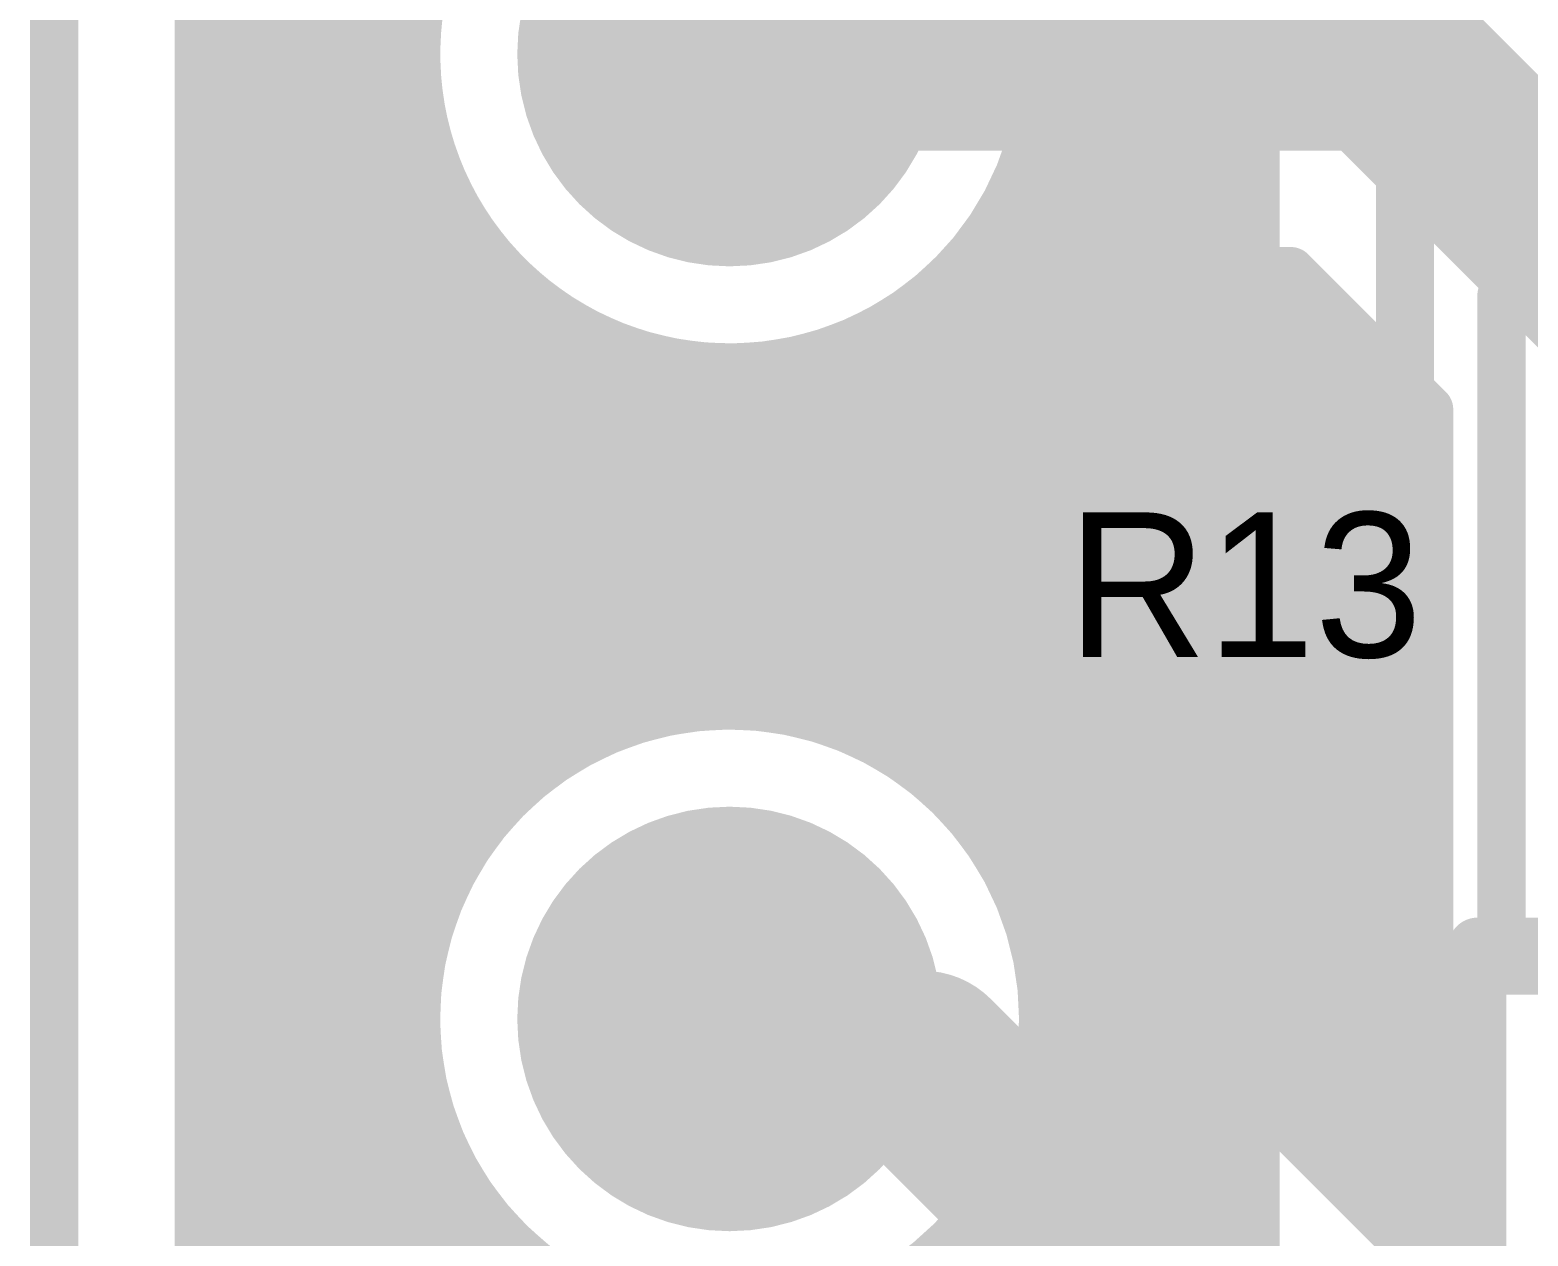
# Model space of a CAD drawing. Header units: millimetres. Extents: x 1.9 to 5.81, y 3 to 5.61.
# Drawn here: x 1.895 to 2.2055, y 3.655 to 3.905 of the extents above; entities that cross this region are included whole.
import ezdxf

# ---------------------------------------------------------------- set-up
doc = ezdxf.new("R2010")
doc.units = ezdxf.units.MM
doc.header["$MEASUREMENT"] = 0
for name, color, linetype in [('BottomLayer', 5, 'Continuous'), ('BottomSolder', 6, 'Continuous'), ('KeepOutLayer', 6, 'Continuous'), ('MultiLayer', 9, 'Continuous'), ('TopLayer', 1, 'Continuous'), ('TopOverlay', 2, 'Continuous'), ('TopSolder', 216, 'Continuous')]:
    doc.layers.add(name, color=color, linetype=linetype)

msp = doc.modelspace()

# ---------------------------------------------------------------- linework, layer by layer
at = {"layer": 'BottomLayer'}
for points, const_width in [([(1.93, 3.16423), (1.93, 4.71222)], 0.01), ([(1.93, 3.16423), (1.93, 4.71222)], 0.01), ([(1.94, 3.17365), (1.94, 4.70222)], 0.01), ([(1.95, 3.18078), (1.95, 4.69222)], 0.01), ([(1.96, 3.18617), (1.96, 4.68222)], 0.01), ([(1.97, 3.19014), (1.97, 4.67222)], 0.01), ([(2.14, 3.03), (2.14, 4.66222)], 0.01), ([(2.13, 3.03), (2.13, 4.6539)], 0.01), ([(2.12, 3.03), (2.12, 4.64877)], 0.01), ([(2.11, 3.03), (2.11, 4.64592)], 0.01), ([(2.18, 3.44), (2.18, 4.45)], 0.012), ([(2.149, 3.44), (2.149, 4.45)], 0.01), ([(1.93, 3.91), (1.97577, 3.91)], 0.01), ([(2.10423, 3.91), (2.149, 3.91)], 0.01), ([(1.93, 3.9), (1.975, 3.9)], 0.01), ([(2.105, 3.9), (2.149, 3.9)], 0.01), ([(1.93, 3.89), (1.97577, 3.89)], 0.01), ([(2.10423, 3.89), (2.149, 3.89)], 0.01), ([(1.93, 3.88), (1.97815, 3.88)], 0.01), ([(2.10185, 3.88), (2.149, 3.88)], 0.01), ([(1.98, 3.725), (1.98, 3.875)], 0.01), ([(2.1, 3.725), (2.1, 3.875)], 0.01), ([(1.93, 3.87), (1.98234, 3.87)], 0.01), ([(2.09766, 3.87), (2.149, 3.87)], 0.01), ([(1.93, 3.86), (1.98877, 3.86)], 0.01), ([(1.99, 3.74153), (1.99, 3.85847)], 0.01), ([(2.09, 3.74153), (2.09, 3.85847)], 0.01), ([(2.09123, 3.86), (2.149, 3.86)], 0.01), ([(1.93, 3.85), (1.99847, 3.85)], 0.01), ([(2, 3.75123), (2, 3.84877)], 0.01), ([(2.08, 3.75123), (2.08, 3.84877)], 0.01), ([(2.08153, 3.85), (2.149, 3.85)], 0.01), ([(2.01, 3.75766), (2.01, 3.84234)], 0.01), ([(2.07, 3.75766), (2.07, 3.84234)], 0.01), ([(1.93, 3.84), (2.015, 3.84)], 0.01), ([(2.065, 3.84), (2.149, 3.84)], 0.01), ([(2.02, 3.76185), (2.02, 3.83815)], 0.01), ([(2.06, 3.76185), (2.06, 3.83815)], 0.01), ([(2.03, 3.76423), (2.03, 3.83577)], 0.01), ([(2.04, 3.765), (2.04, 3.835)], 0.01), ([(2.05, 3.76423), (2.05, 3.83577)], 0.01), ([(1.93, 3.83), (2.149, 3.83)], 0.01), ([(1.93, 3.82), (2.149, 3.82)], 0.01), ([(1.93, 3.81), (2.149, 3.81)], 0.01), ([(1.93, 3.8), (2.149, 3.8)], 0.01), ([(1.93, 3.79), (2.149, 3.79)], 0.01), ([(1.93, 3.78), (2.149, 3.78)], 0.01), ([(1.93, 3.77), (2.149, 3.77)], 0.01), ([(1.93, 3.76), (2.015, 3.76)], 0.01), ([(2.065, 3.76), (2.149, 3.76)], 0.01), ([(1.93, 3.75), (1.99847, 3.75)], 0.01), ([(2.08153, 3.75), (2.149, 3.75)], 0.01), ([(1.93, 3.74), (1.98877, 3.74)], 0.01), ([(2.09123, 3.74), (2.149, 3.74)], 0.01), ([(1.93, 3.73), (1.98234, 3.73)], 0.01), ([(2.09766, 3.73), (2.149, 3.73)], 0.01), ([(1.93, 3.72), (1.97815, 3.72)], 0.01), ([(2.10185, 3.72), (2.149, 3.72)], 0.01), ([(1.93, 3.71), (1.97577, 3.71)], 0.01), ([(2.10423, 3.71), (2.149, 3.71)], 0.01), ([(1.93, 3.7), (1.975, 3.7)], 0.01), ([(2.105, 3.7), (2.149, 3.7)], 0.01), ([(1.93, 3.69), (1.97577, 3.69)], 0.01), ([(2.10423, 3.69), (2.149, 3.69)], 0.01), ([(1.93, 3.68), (1.97815, 3.68)], 0.01), ([(2.10185, 3.68), (2.149, 3.68)], 0.01), ([(1.98, 3.525), (1.98, 3.675)], 0.01), ([(2.1, 3.525), (2.1, 3.675)], 0.01), ([(1.93, 3.67), (1.98234, 3.67)], 0.01), ([(2.09766, 3.67), (2.149, 3.67)], 0.01), ([(1.93, 3.66), (1.98877, 3.66)], 0.01), ([(2.09123, 3.66), (2.149, 3.66)], 0.01), ([(1.99, 3.54153), (1.99, 3.65847)], 0.01), ([(2.09, 3.54153), (2.09, 3.65847)], 0.01)]:
    msp.add_lwpolyline(points, dxfattribs=dict(at, const_width=const_width))
for points, const_width in [([(2.105, 3.9, 1), (1.975, 3.9, 1)], 0.01), ([(2.02, 3.9, 1), (2.06, 3.9, 1)], 0.04), ([(1.9275, 3.91, 1), (1.9325, 3.91, 1)], 0.005), ([(1.97327, 3.91, 1), (1.97827, 3.91, 1)], 0.005), ([(2.10173, 3.91, 1), (2.10673, 3.91, 1)], 0.005), ([(2.1465, 3.91, 1), (2.1515, 3.91, 1)], 0.005), ([(1.9275, 3.9, 1), (1.9325, 3.9, 1)], 0.005), ([(1.9725, 3.9, 1), (1.9775, 3.9, 1)], 0.005), ([(1.9725, 3.9, 1), (1.9775, 3.9, 1)], 0.005), ([(2.1025, 3.9, 1), (2.1075, 3.9, 1)], 0.005), ([(2.1025, 3.9, 1), (2.1075, 3.9, 1)], 0.005), ([(2.1465, 3.9, 1), (2.1515, 3.9, 1)], 0.005), ([(1.9275, 3.89, 1), (1.9325, 3.89, 1)], 0.005), ([(1.97327, 3.89, 1), (1.97827, 3.89, 1)], 0.005), ([(2.10173, 3.89, 1), (2.10673, 3.89, 1)], 0.005), ([(2.1465, 3.89, 1), (2.1515, 3.89, 1)], 0.005), ([(1.9275, 3.88, 1), (1.9325, 3.88, 1)], 0.005), ([(1.97565, 3.88, 1), (1.98065, 3.88, 1)], 0.005), ([(2.09935, 3.88, 1), (2.10435, 3.88, 1)], 0.005), ([(2.1465, 3.88, 1), (2.1515, 3.88, 1)], 0.005), ([(1.9775, 3.875, 1), (1.9825, 3.875, 1)], 0.005), ([(2.0975, 3.875, 1), (2.1025, 3.875, 1)], 0.005), ([(1.9275, 3.87, 1), (1.9325, 3.87, 1)], 0.005), ([(1.97984, 3.87, 1), (1.98484, 3.87, 1)], 0.005), ([(2.09516, 3.87, 1), (2.10016, 3.87, 1)], 0.005), ([(2.1465, 3.87, 1), (2.1515, 3.87, 1)], 0.005), ([(1.9275, 3.86, 1), (1.9325, 3.86, 1)], 0.005), ([(1.98627, 3.86, 1), (1.99127, 3.86, 1)], 0.005), ([(1.9875, 3.85847, 1), (1.9925, 3.85847, 1)], 0.005), ([(2.0875, 3.85847, 1), (2.0925, 3.85847, 1)], 0.005), ([(2.08873, 3.86, 1), (2.09373, 3.86, 1)], 0.005), ([(2.1465, 3.86, 1), (2.1515, 3.86, 1)], 0.005), ([(1.9275, 3.85, 1), (1.9325, 3.85, 1)], 0.005), ([(1.99597, 3.85, 1), (2.00097, 3.85, 1)], 0.005), ([(1.9975, 3.84877, 1), (2.0025, 3.84877, 1)], 0.005), ([(2.0775, 3.84877, 1), (2.0825, 3.84877, 1)], 0.005), ([(2.07903, 3.85, 1), (2.08403, 3.85, 1)], 0.005), ([(2.1465, 3.85, 1), (2.1515, 3.85, 1)], 0.005), ([(2.0075, 3.84234, 1), (2.0125, 3.84234, 1)], 0.005), ([(2.0675, 3.84234, 1), (2.0725, 3.84234, 1)], 0.005), ([(1.9275, 3.84, 1), (1.9325, 3.84, 1)], 0.005), ([(2.0125, 3.84, 1), (2.0175, 3.84, 1)], 0.005), ([(2.0625, 3.84, 1), (2.0675, 3.84, 1)], 0.005), ([(2.1465, 3.84, 1), (2.1515, 3.84, 1)], 0.005), ([(2.0175, 3.83815, 1), (2.0225, 3.83815, 1)], 0.005), ([(2.0575, 3.83815, 1), (2.0625, 3.83815, 1)], 0.005), ([(2.0275, 3.83577, 1), (2.0325, 3.83577, 1)], 0.005), ([(2.0375, 3.835, 1), (2.0425, 3.835, 1)], 0.005), ([(2.0475, 3.83577, 1), (2.0525, 3.83577, 1)], 0.005), ([(1.9275, 3.83, 1), (1.9325, 3.83, 1)], 0.005), ([(2.1465, 3.83, 1), (2.1515, 3.83, 1)], 0.005), ([(1.9275, 3.82, 1), (1.9325, 3.82, 1)], 0.005), ([(2.1465, 3.82, 1), (2.1515, 3.82, 1)], 0.005), ([(1.9275, 3.81, 1), (1.9325, 3.81, 1)], 0.005), ([(2.1465, 3.81, 1), (2.1515, 3.81, 1)], 0.005), ([(1.9275, 3.8, 1), (1.9325, 3.8, 1)], 0.005), ([(2.1465, 3.8, 1), (2.1515, 3.8, 1)], 0.005), ([(1.9275, 3.79, 1), (1.9325, 3.79, 1)], 0.005), ([(2.1465, 3.79, 1), (2.1515, 3.79, 1)], 0.005), ([(1.9275, 3.78, 1), (1.9325, 3.78, 1)], 0.005), ([(2.1465, 3.78, 1), (2.1515, 3.78, 1)], 0.005), ([(1.9275, 3.77, 1), (1.9325, 3.77, 1)], 0.005), ([(2.1465, 3.77, 1), (2.1515, 3.77, 1)], 0.005), ([(2.105, 3.7, 1), (1.975, 3.7, 1)], 0.01), ([(2.0375, 3.765, 1), (2.0425, 3.765, 1)], 0.005), ([(2.0175, 3.76185, 1), (2.0225, 3.76185, 1)], 0.005), ([(2.0275, 3.76423, 1), (2.0325, 3.76423, 1)], 0.005), ([(2.0475, 3.76423, 1), (2.0525, 3.76423, 1)], 0.005), ([(2.0575, 3.76185, 1), (2.0625, 3.76185, 1)], 0.005), ([(1.9275, 3.76, 1), (1.9325, 3.76, 1)], 0.005), ([(2.0125, 3.76, 1), (2.0175, 3.76, 1)], 0.005), ([(2.0625, 3.76, 1), (2.0675, 3.76, 1)], 0.005), ([(2.1465, 3.76, 1), (2.1515, 3.76, 1)], 0.005), ([(2.0075, 3.75766, 1), (2.0125, 3.75766, 1)], 0.005), ([(2.0675, 3.75766, 1), (2.0725, 3.75766, 1)], 0.005), ([(1.9275, 3.75, 1), (1.9325, 3.75, 1)], 0.005), ([(1.99597, 3.75, 1), (2.00097, 3.75, 1)], 0.005), ([(1.9975, 3.75123, 1), (2.0025, 3.75123, 1)], 0.005), ([(2.0775, 3.75123, 1), (2.0825, 3.75123, 1)], 0.005), ([(2.07903, 3.75, 1), (2.08403, 3.75, 1)], 0.005), ([(2.1465, 3.75, 1), (2.1515, 3.75, 1)], 0.005), ([(1.9275, 3.74, 1), (1.9325, 3.74, 1)], 0.005), ([(1.98627, 3.74, 1), (1.99127, 3.74, 1)], 0.005), ([(1.9875, 3.74153, 1), (1.9925, 3.74153, 1)], 0.005), ([(2.0875, 3.74153, 1), (2.0925, 3.74153, 1)], 0.005), ([(2.08873, 3.74, 1), (2.09373, 3.74, 1)], 0.005), ([(2.1465, 3.74, 1), (2.1515, 3.74, 1)], 0.005), ([(2.02, 3.7, 1), (2.06, 3.7, 1)], 0.04), ([(1.9275, 3.73, 1), (1.9325, 3.73, 1)], 0.005), ([(1.97984, 3.73, 1), (1.98484, 3.73, 1)], 0.005), ([(2.09516, 3.73, 1), (2.10016, 3.73, 1)], 0.005), ([(2.1465, 3.73, 1), (2.1515, 3.73, 1)], 0.005), ([(1.9775, 3.725, 1), (1.9825, 3.725, 1)], 0.005), ([(2.0975, 3.725, 1), (2.1025, 3.725, 1)], 0.005), ([(1.9275, 3.72, 1), (1.9325, 3.72, 1)], 0.005), ([(1.97565, 3.72, 1), (1.98065, 3.72, 1)], 0.005), ([(2.09935, 3.72, 1), (2.10435, 3.72, 1)], 0.005), ([(2.1465, 3.72, 1), (2.1515, 3.72, 1)], 0.005), ([(1.9275, 3.71, 1), (1.9325, 3.71, 1)], 0.005), ([(1.97327, 3.71, 1), (1.97827, 3.71, 1)], 0.005), ([(2.10173, 3.71, 1), (2.10673, 3.71, 1)], 0.005), ([(2.1465, 3.71, 1), (2.1515, 3.71, 1)], 0.005), ([(1.9275, 3.7, 1), (1.9325, 3.7, 1)], 0.005), ([(1.9725, 3.7, 1), (1.9775, 3.7, 1)], 0.005), ([(1.9725, 3.7, 1), (1.9775, 3.7, 1)], 0.005), ([(2.1025, 3.7, 1), (2.1075, 3.7, 1)], 0.005), ([(2.1025, 3.7, 1), (2.1075, 3.7, 1)], 0.005), ([(2.1465, 3.7, 1), (2.1515, 3.7, 1)], 0.005), ([(1.9275, 3.69, 1), (1.9325, 3.69, 1)], 0.005), ([(1.97327, 3.69, 1), (1.97827, 3.69, 1)], 0.005), ([(2.10173, 3.69, 1), (2.10673, 3.69, 1)], 0.005), ([(2.1465, 3.69, 1), (2.1515, 3.69, 1)], 0.005), ([(1.9275, 3.68, 1), (1.9325, 3.68, 1)], 0.005), ([(1.97565, 3.68, 1), (1.98065, 3.68, 1)], 0.005), ([(2.09935, 3.68, 1), (2.10435, 3.68, 1)], 0.005), ([(2.1465, 3.68, 1), (2.1515, 3.68, 1)], 0.005), ([(1.9775, 3.675, 1), (1.9825, 3.675, 1)], 0.005), ([(2.0975, 3.675, 1), (2.1025, 3.675, 1)], 0.005), ([(1.9275, 3.67, 1), (1.9325, 3.67, 1)], 0.005), ([(1.97984, 3.67, 1), (1.98484, 3.67, 1)], 0.005), ([(2.09516, 3.67, 1), (2.10016, 3.67, 1)], 0.005), ([(2.1465, 3.67, 1), (2.1515, 3.67, 1)], 0.005), ([(1.9275, 3.66, 1), (1.9325, 3.66, 1)], 0.005), ([(1.98627, 3.66, 1), (1.99127, 3.66, 1)], 0.005), ([(2.08873, 3.66, 1), (2.09373, 3.66, 1)], 0.005), ([(2.1465, 3.66, 1), (2.1515, 3.66, 1)], 0.005), ([(1.9875, 3.65847, 1), (1.9925, 3.65847, 1)], 0.005), ([(2.0875, 3.65847, 1), (2.0925, 3.65847, 1)], 0.005)]:
    msp.add_lwpolyline(points, format="xyb", close=True, dxfattribs=dict(at, const_width=const_width))
at = {"layer": 'BottomSolder', "const_width": 0.044}
for points in [[(2.018, 3.9, 1), (2.062, 3.9, 1)], [(2.018, 3.9, 1), (2.062, 3.9, 1)], [(2.018, 3.7, 1), (2.062, 3.7, 1)], [(2.018, 3.7, 1), (2.062, 3.7, 1)]]:
    msp.add_lwpolyline(points, format="xyb", close=True, dxfattribs=at)
at = {"layer": 'KeepOutLayer', "const_width": 0.01}
msp.add_lwpolyline([(1.9, 3), (1.9, 5.6)], dxfattribs=at)
at = {"layer": 'MultiLayer', "const_width": 0.04}
for points in [[(2.02, 3.9, 1), (2.06, 3.9, 1)], [(2.02, 3.7, 1), (2.06, 3.7, 1)]]:
    msp.add_lwpolyline(points, format="xyb", close=True, dxfattribs=at)
at = {"layer": 'TopLayer'}
for points, const_width in [([(1.93, 3.16423), (1.93, 5.43577)], 0.01), ([(1.93, 3.16423), (1.93, 5.43577)], 0.01), ([(1.94, 3.17365), (1.94, 5.42635)], 0.01), ([(1.95, 3.18078), (1.95, 5.41922)], 0.01), ([(1.96, 3.18617), (1.96, 5.41383)], 0.01), ([(1.97, 3.19014), (1.97, 5.40986)], 0.01), ([(2.06, 3.9), (2.175, 3.9)], 0.04), ([(2.175, 3.9), (2.23, 3.845)], 0.04), ([(1.93, 3.91), (1.97577, 3.91)], 0.01), ([(1.93, 3.9), (1.975, 3.9)], 0.01), ([(1.93, 3.89), (1.97577, 3.89)], 0.01), ([(1.93, 3.88), (1.97815, 3.88)], 0.01), ([(1.98, 3.725), (1.98, 3.875)], 0.01), ([(1.93, 3.87), (1.98234, 3.87)], 0.01), ([(1.93, 3.86), (1.98877, 3.86)], 0.01), ([(1.99, 3.74153), (1.99, 3.85847)], 0.01), ([(2.0869, 3.855), (2.15636, 3.855)], 0.01), ([(2.09, 3.74153), (2.09, 3.855)], 0.01), ([(2.1, 3.73031), (2.1, 3.855)], 0.01), ([(2.11, 3.72354), (2.11, 3.855)], 0.01), ([(2.12, 3.71364), (2.12, 3.855)], 0.01), ([(2.13, 3.70364), (2.13, 3.855)], 0.01), ([(2.14, 3.69364), (2.14, 3.855)], 0.01), ([(2.15, 3.68364), (2.15, 3.855)], 0.01), ([(2.15636, 3.855), (2.185, 3.82636)], 0.01), ([(1.93, 3.85), (1.99847, 3.85)], 0.01), ([(2, 3.75123), (2, 3.84877)], 0.01), ([(2.08, 3.75123), (2.08, 3.84877)], 0.01), ([(2.08153, 3.85), (2.16136, 3.85)], 0.01), ([(2.16, 3.67364), (2.16, 3.85136)], 0.01), ([(2.01, 3.75766), (2.01, 3.84234)], 0.01), ([(2.07, 3.75766), (2.07, 3.84234)], 0.01), ([(1.93, 3.84), (2.015, 3.84)], 0.01), ([(2.065, 3.84), (2.17136, 3.84)], 0.01), ([(2.17, 3.66364), (2.17, 3.84136)], 0.01), ([(2.02, 3.76185), (2.02, 3.83815)], 0.01), ([(2.06, 3.76185), (2.06, 3.83815)], 0.01), ([(2.03, 3.76423), (2.03, 3.83577)], 0.01), ([(2.04, 3.765), (2.04, 3.835)], 0.01), ([(2.05, 3.76423), (2.05, 3.83577)], 0.01), ([(1.93, 3.83), (2.18136, 3.83)], 0.01), ([(2.18, 3.65364), (2.18, 3.83136)], 0.01), ([(2.185, 3.725), (2.185, 3.82636)], 0.01), ([(2.185, 3.725), (2.185, 3.82636)], 0.01), ([(1.93, 3.82), (2.185, 3.82)], 0.01), ([(1.93, 3.81), (2.185, 3.81)], 0.01), ([(1.93, 3.8), (2.185, 3.8)], 0.01), ([(1.93, 3.79), (2.185, 3.79)], 0.01), ([(1.93, 3.78), (2.185, 3.78)], 0.01), ([(1.93, 3.77), (2.185, 3.77)], 0.01), ([(1.93, 3.76), (2.015, 3.76)], 0.01), ([(2.065, 3.76), (2.185, 3.76)], 0.01), ([(1.93, 3.75), (1.99847, 3.75)], 0.01), ([(2.08153, 3.75), (2.185, 3.75)], 0.01), ([(1.93, 3.74), (1.98877, 3.74)], 0.01), ([(2.09123, 3.74), (2.185, 3.74)], 0.01), ([(1.93, 3.73), (1.98234, 3.73)], 0.01), ([(2.10062, 3.73), (2.185, 3.73)], 0.01), ([(2.185, 3.695), (2.185, 3.725)], 0.01), ([(2.185, 3.695), (2.185, 3.725)], 0.01), ([(2.185, 3.695), (2.185, 3.725)], 0.01), ([(2.11182, 3.72182), (2.185, 3.64864)], 0.01), ([(1.93, 3.72), (1.97815, 3.72)], 0.01), ([(2.11364, 3.72), (2.185, 3.72)], 0.01), ([(1.93, 3.71), (1.97577, 3.71)], 0.01), ([(2.12364, 3.71), (2.185, 3.71)], 0.01), ([(2.08, 3.69), (2.23, 3.54)], 0.04), ([(1.93, 3.7), (1.975, 3.7)], 0.01), ([(2.13364, 3.7), (2.185, 3.7)], 0.01), ([(2.185, 3.69), (2.185, 3.695)], 0.01), ([(2.185, 3.69), (2.185, 3.695)], 0.01), ([(1.93, 3.69), (1.97577, 3.69)], 0.01), ([(2.14364, 3.69), (2.185, 3.69)], 0.01), ([(2.185, 3.64864), (2.185, 3.69)], 0.01), ([(1.93, 3.68), (1.97815, 3.68)], 0.01), ([(2.15364, 3.68), (2.185, 3.68)], 0.01), ([(1.98, 3.525), (1.98, 3.675)], 0.01), ([(1.93, 3.67), (1.98234, 3.67)], 0.01), ([(2.16364, 3.67), (2.185, 3.67)], 0.01), ([(1.93, 3.66), (1.98877, 3.66)], 0.01), ([(2.17364, 3.66), (2.185, 3.66)], 0.01), ([(1.99, 3.54153), (1.99, 3.65847)], 0.01)]:
    msp.add_lwpolyline(points, dxfattribs=dict(at, const_width=const_width))
at = {"layer": 'TopLayer', "const_width": 0.01}
for points in [[(2.0869, 3.855, -2.486759), (2.0869, 3.945)], [(2.06595, 3.64041, -2.252813), (2.0967, 3.73179)], [(2.0967, 3.73179, -0.101665), (2.11182, 3.72182)]]:
    msp.add_lwpolyline(points, format="xyb", dxfattribs=at)
at = {"layer": 'TopLayer'}
for points, const_width in [([(2.02, 3.9, 1), (2.06, 3.9, 1)], 0.04), ([(2.05, 3.9, 1), (2.07, 3.9, 1)], 0.02), ([(2.165, 3.9, 1), (2.185, 3.9, 1)], 0.02), ([(2.165, 3.9, 1), (2.185, 3.9, 1)], 0.02), ([(1.9275, 3.91, 1), (1.9325, 3.91, 1)], 0.005), ([(1.97327, 3.91, 1), (1.97827, 3.91, 1)], 0.005), ([(1.9275, 3.9, 1), (1.9325, 3.9, 1)], 0.005), ([(1.9725, 3.9, 1), (1.9775, 3.9, 1)], 0.005), ([(1.9275, 3.89, 1), (1.9325, 3.89, 1)], 0.005), ([(1.97327, 3.89, 1), (1.97827, 3.89, 1)], 0.005), ([(1.9275, 3.88, 1), (1.9325, 3.88, 1)], 0.005), ([(1.97565, 3.88, 1), (1.98065, 3.88, 1)], 0.005), ([(1.9775, 3.875, 1), (1.9825, 3.875, 1)], 0.005), ([(1.9275, 3.87, 1), (1.9325, 3.87, 1)], 0.005), ([(1.97984, 3.87, 1), (1.98484, 3.87, 1)], 0.005), ([(1.9275, 3.86, 1), (1.9325, 3.86, 1)], 0.005), ([(1.98627, 3.86, 1), (1.99127, 3.86, 1)], 0.005), ([(1.9875, 3.85847, 1), (1.9925, 3.85847, 1)], 0.005), ([(2.0844, 3.855, 1), (2.0894, 3.855, 1)], 0.005), ([(2.0844, 3.855, 1), (2.0894, 3.855, 1)], 0.005), ([(2.0875, 3.855, 1), (2.0925, 3.855, 1)], 0.005), ([(2.0975, 3.855, 1), (2.1025, 3.855, 1)], 0.005), ([(2.1075, 3.855, 1), (2.1125, 3.855, 1)], 0.005), ([(2.1175, 3.855, 1), (2.1225, 3.855, 1)], 0.005), ([(2.1275, 3.855, 1), (2.1325, 3.855, 1)], 0.005), ([(2.1375, 3.855, 1), (2.1425, 3.855, 1)], 0.005), ([(2.1475, 3.855, 1), (2.1525, 3.855, 1)], 0.005), ([(2.15386, 3.855, 1), (2.15886, 3.855, 1)], 0.005), ([(2.15386, 3.855, 1), (2.15886, 3.855, 1)], 0.005), ([(1.9275, 3.85, 1), (1.9325, 3.85, 1)], 0.005), ([(1.99597, 3.85, 1), (2.00097, 3.85, 1)], 0.005), ([(1.9975, 3.84877, 1), (2.0025, 3.84877, 1)], 0.005), ([(2.0775, 3.84877, 1), (2.0825, 3.84877, 1)], 0.005), ([(2.07903, 3.85, 1), (2.08403, 3.85, 1)], 0.005), ([(2.1575, 3.85136, 1), (2.1625, 3.85136, 1)], 0.005), ([(2.15886, 3.85, 1), (2.16386, 3.85, 1)], 0.005), ([(2.0075, 3.84234, 1), (2.0125, 3.84234, 1)], 0.005), ([(2.0675, 3.84234, 1), (2.0725, 3.84234, 1)], 0.005), ([(1.9275, 3.84, 1), (1.9325, 3.84, 1)], 0.005), ([(2.0125, 3.84, 1), (2.0175, 3.84, 1)], 0.005), ([(2.0625, 3.84, 1), (2.0675, 3.84, 1)], 0.005), ([(2.1675, 3.84136, 1), (2.1725, 3.84136, 1)], 0.005), ([(2.16886, 3.84, 1), (2.17386, 3.84, 1)], 0.005), ([(2.0175, 3.83815, 1), (2.0225, 3.83815, 1)], 0.005), ([(2.0575, 3.83815, 1), (2.0625, 3.83815, 1)], 0.005), ([(2.0275, 3.83577, 1), (2.0325, 3.83577, 1)], 0.005), ([(2.0375, 3.835, 1), (2.0425, 3.835, 1)], 0.005), ([(2.0475, 3.83577, 1), (2.0525, 3.83577, 1)], 0.005), ([(1.9275, 3.83, 1), (1.9325, 3.83, 1)], 0.005), ([(2.1775, 3.83136, 1), (2.1825, 3.83136, 1)], 0.005), ([(2.17886, 3.83, 1), (2.18386, 3.83, 1)], 0.005), ([(2.1825, 3.82636, 1), (2.1875, 3.82636, 1)], 0.005), ([(2.1825, 3.82636, 1), (2.1875, 3.82636, 1)], 0.005), ([(2.1825, 3.82636, 1), (2.1875, 3.82636, 1)], 0.005), ([(1.9275, 3.82, 1), (1.9325, 3.82, 1)], 0.005), ([(2.1825, 3.82, 1), (2.1875, 3.82, 1)], 0.005), ([(1.9275, 3.81, 1), (1.9325, 3.81, 1)], 0.005), ([(2.1825, 3.81, 1), (2.1875, 3.81, 1)], 0.005), ([(1.9275, 3.8, 1), (1.9325, 3.8, 1)], 0.005), ([(2.1825, 3.8, 1), (2.1875, 3.8, 1)], 0.005), ([(1.9275, 3.79, 1), (1.9325, 3.79, 1)], 0.005), ([(2.1825, 3.79, 1), (2.1875, 3.79, 1)], 0.005), ([(1.9275, 3.78, 1), (1.9325, 3.78, 1)], 0.005), ([(2.1825, 3.78, 1), (2.1875, 3.78, 1)], 0.005), ([(1.9275, 3.77, 1), (1.9325, 3.77, 1)], 0.005), ([(2.1825, 3.77, 1), (2.1875, 3.77, 1)], 0.005), ([(2.0375, 3.765, 1), (2.0425, 3.765, 1)], 0.005), ([(2.0175, 3.76185, 1), (2.0225, 3.76185, 1)], 0.005), ([(2.0275, 3.76423, 1), (2.0325, 3.76423, 1)], 0.005), ([(2.0475, 3.76423, 1), (2.0525, 3.76423, 1)], 0.005), ([(2.0575, 3.76185, 1), (2.0625, 3.76185, 1)], 0.005), ([(1.9275, 3.76, 1), (1.9325, 3.76, 1)], 0.005), ([(2.0125, 3.76, 1), (2.0175, 3.76, 1)], 0.005), ([(2.0625, 3.76, 1), (2.0675, 3.76, 1)], 0.005), ([(2.1825, 3.76, 1), (2.1875, 3.76, 1)], 0.005), ([(2.0075, 3.75766, 1), (2.0125, 3.75766, 1)], 0.005), ([(2.0675, 3.75766, 1), (2.0725, 3.75766, 1)], 0.005), ([(1.9275, 3.75, 1), (1.9325, 3.75, 1)], 0.005), ([(1.99597, 3.75, 1), (2.00097, 3.75, 1)], 0.005), ([(1.9975, 3.75123, 1), (2.0025, 3.75123, 1)], 0.005), ([(2.0775, 3.75123, 1), (2.0825, 3.75123, 1)], 0.005), ([(2.07903, 3.75, 1), (2.08403, 3.75, 1)], 0.005), ([(2.1825, 3.75, 1), (2.1875, 3.75, 1)], 0.005), ([(1.9275, 3.74, 1), (1.9325, 3.74, 1)], 0.005), ([(1.98627, 3.74, 1), (1.99127, 3.74, 1)], 0.005), ([(1.9875, 3.74153, 1), (1.9925, 3.74153, 1)], 0.005), ([(2.0875, 3.74153, 1), (2.0925, 3.74153, 1)], 0.005), ([(2.08873, 3.74, 1), (2.09373, 3.74, 1)], 0.005), ([(2.1825, 3.74, 1), (2.1875, 3.74, 1)], 0.005), ([(2.02, 3.7, 1), (2.06, 3.7, 1)], 0.04), ([(2.0942, 3.73179, 1), (2.0992, 3.73179, 1)], 0.005), ([(2.0942, 3.73179, 1), (2.0992, 3.73179, 1)], 0.005), ([(1.9275, 3.73, 1), (1.9325, 3.73, 1)], 0.005), ([(1.97984, 3.73, 1), (1.98484, 3.73, 1)], 0.005), ([(2.0975, 3.73031, 1), (2.1025, 3.73031, 1)], 0.005), ([(2.09812, 3.73, 1), (2.10312, 3.73, 1)], 0.005), ([(2.1825, 3.73, 1), (2.1875, 3.73, 1)], 0.005), ([(1.9775, 3.725, 1), (1.9825, 3.725, 1)], 0.005), ([(2.1825, 3.725, 1), (2.1875, 3.725, 1)], 0.005), ([(2.1825, 3.725, 1), (2.1875, 3.725, 1)], 0.005), ([(2.1825, 3.725, 1), (2.1875, 3.725, 1)], 0.005), ([(2.1825, 3.725, 1), (2.1875, 3.725, 1)], 0.005), ([(2.1825, 3.725, 1), (2.1875, 3.725, 1)], 0.005), ([(2.1075, 3.72354, 1), (2.1125, 3.72354, 1)], 0.005), ([(2.10932, 3.72182, 1), (2.11432, 3.72182, 1)], 0.005), ([(2.10932, 3.72182, 1), (2.11432, 3.72182, 1)], 0.005), ([(1.9275, 3.72, 1), (1.9325, 3.72, 1)], 0.005), ([(1.97565, 3.72, 1), (1.98065, 3.72, 1)], 0.005), ([(2.11114, 3.72, 1), (2.11614, 3.72, 1)], 0.005), ([(2.1825, 3.72, 1), (2.1875, 3.72, 1)], 0.005), ([(2.1175, 3.71364, 1), (2.1225, 3.71364, 1)], 0.005), ([(1.9275, 3.71, 1), (1.9325, 3.71, 1)], 0.005), ([(1.97327, 3.71, 1), (1.97827, 3.71, 1)], 0.005), ([(2.12114, 3.71, 1), (2.12614, 3.71, 1)], 0.005), ([(2.1825, 3.71, 1), (2.1875, 3.71, 1)], 0.005), ([(2.07, 3.69, 1), (2.09, 3.69, 1)], 0.02), ([(2.1275, 3.70364, 1), (2.1325, 3.70364, 1)], 0.005), ([(1.9275, 3.7, 1), (1.9325, 3.7, 1)], 0.005), ([(1.9725, 3.7, 1), (1.9775, 3.7, 1)], 0.005), ([(2.13114, 3.7, 1), (2.13614, 3.7, 1)], 0.005), ([(2.1825, 3.7, 1), (2.1875, 3.7, 1)], 0.005), ([(2.1375, 3.69364, 1), (2.1425, 3.69364, 1)], 0.005), ([(2.1825, 3.695, 1), (2.1875, 3.695, 1)], 0.005), ([(2.1825, 3.695, 1), (2.1875, 3.695, 1)], 0.005), ([(2.1825, 3.695, 1), (2.1875, 3.695, 1)], 0.005), ([(2.1825, 3.695, 1), (2.1875, 3.695, 1)], 0.005), ([(2.1825, 3.695, 1), (2.1875, 3.695, 1)], 0.005), ([(1.9275, 3.69, 1), (1.9325, 3.69, 1)], 0.005), ([(1.97327, 3.69, 1), (1.97827, 3.69, 1)], 0.005), ([(2.14114, 3.69, 1), (2.14614, 3.69, 1)], 0.005), ([(2.1825, 3.69, 1), (2.1875, 3.69, 1)], 0.005), ([(2.1825, 3.69, 1), (2.1875, 3.69, 1)], 0.005), ([(2.1825, 3.69, 1), (2.1875, 3.69, 1)], 0.005), ([(2.1825, 3.69, 1), (2.1875, 3.69, 1)], 0.005), ([(2.1475, 3.68364, 1), (2.1525, 3.68364, 1)], 0.005), ([(1.9275, 3.68, 1), (1.9325, 3.68, 1)], 0.005), ([(1.97565, 3.68, 1), (1.98065, 3.68, 1)], 0.005), ([(2.15114, 3.68, 1), (2.15614, 3.68, 1)], 0.005), ([(2.1825, 3.68, 1), (2.1875, 3.68, 1)], 0.005), ([(1.9775, 3.675, 1), (1.9825, 3.675, 1)], 0.005), ([(2.1575, 3.67364, 1), (2.1625, 3.67364, 1)], 0.005), ([(1.9275, 3.67, 1), (1.9325, 3.67, 1)], 0.005), ([(1.97984, 3.67, 1), (1.98484, 3.67, 1)], 0.005), ([(2.16114, 3.67, 1), (2.16614, 3.67, 1)], 0.005), ([(2.1825, 3.67, 1), (2.1875, 3.67, 1)], 0.005), ([(2.1675, 3.66364, 1), (2.1725, 3.66364, 1)], 0.005), ([(1.9275, 3.66, 1), (1.9325, 3.66, 1)], 0.005), ([(1.98627, 3.66, 1), (1.99127, 3.66, 1)], 0.005), ([(2.17114, 3.66, 1), (2.17614, 3.66, 1)], 0.005), ([(2.1825, 3.66, 1), (2.1875, 3.66, 1)], 0.005), ([(1.9875, 3.65847, 1), (1.9925, 3.65847, 1)], 0.005), ([(2.1775, 3.65364, 1), (2.1825, 3.65364, 1)], 0.005)]:
    msp.add_lwpolyline(points, format="xyb", close=True, dxfattribs=dict(at, const_width=const_width))
at = {"layer": 'TopOverlay'}
for points, const_width in [([(2.2, 3.85), (2.26, 3.85)], 0.01), ([(2.2, 3.71), (2.2, 3.85)], 0.01), ([(2.195, 3.645), (2.195, 3.715)], 0.012), ([(2.195, 3.715), (2.23, 3.715)], 0.012), ([(2.2, 3.71), (2.26, 3.71)], 0.01)]:
    msp.add_lwpolyline(points, dxfattribs=dict(at, const_width=const_width))
for points, const_width in [([(2.1975, 3.85, 1), (2.2025, 3.85, 1)], 0.005), ([(2.1975, 3.85, 1), (2.2025, 3.85, 1)], 0.005), ([(2.192, 3.715, 1), (2.198, 3.715, 1)], 0.006), ([(2.192, 3.715, 1), (2.198, 3.715, 1)], 0.006), ([(2.1975, 3.71, 1), (2.2025, 3.71, 1)], 0.005), ([(2.1975, 3.71, 1), (2.2025, 3.71, 1)], 0.005)]:
    msp.add_lwpolyline(points, format="xyb", close=True, dxfattribs=dict(at, const_width=const_width))
at = {"layer": 'TopSolder', "const_width": 0.044}
for points in [[(2.018, 3.9, 1), (2.062, 3.9, 1)], [(2.018, 3.9, 1), (2.062, 3.9, 1)], [(2.018, 3.7, 1), (2.062, 3.7, 1)], [(2.018, 3.7, 1), (2.062, 3.7, 1)]]:
    msp.add_lwpolyline(points, format="xyb", close=True, dxfattribs=at)

# ---------------------------------------------------------------- texts
at = {"layer": 'TopOverlay'}
msp.add_text('R13', height=0.03, dxfattribs=at).set_placement((2.11, 3.775))

doc.saveas('drawing.dxf')
